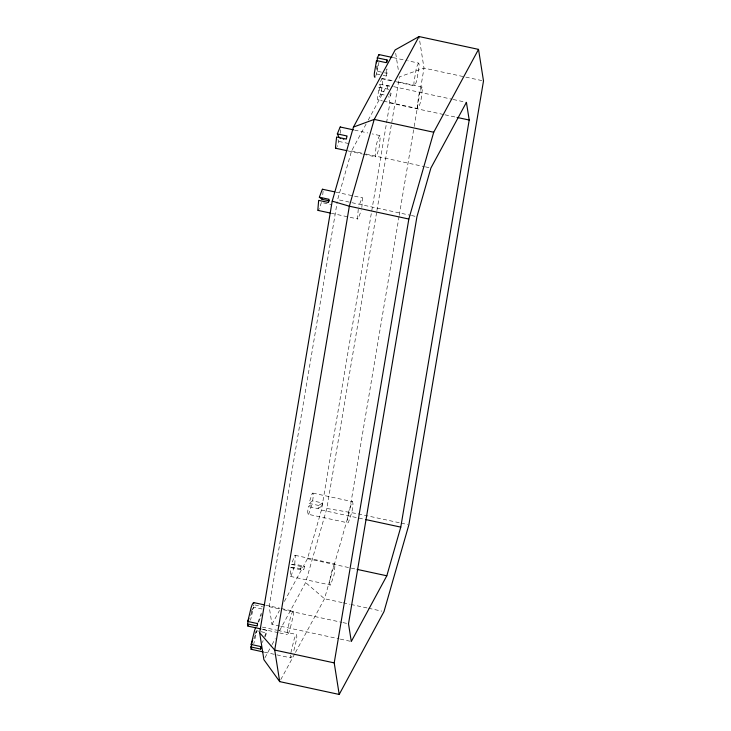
<?xml version="1.0" encoding="UTF-8"?>
<svg xmlns="http://www.w3.org/2000/svg" width="731" height="731" viewBox="0 0 731 731"><rect width="100%" height="100%" fill="white"/><g stroke="black" fill="none" stroke-linecap="round" stroke-linejoin="round"><path stroke-width="0.55" stroke-dasharray="3.65 2.74" d="M375.798 75.741L376.438 73.941L376.492 66.146M381.472 72.141L377.214 71.218L377.251 65.653M383.135 75.384L386.178 76.042L386.224 69.363M386.178 76.042A8.58 0.996 -77.8 0 0 386.955 73.319L386.982 68.869M323.093 191.202L322.581 196.602M340.737 129.698L340.354 133.691M378.96 62.272L377.214 71.218M262.091 609.014L253.566 607.169L250.541 620.162M258.673 631.191L256.846 630.798L253.785 643.719M290.892 652.701L294.109 639.442A17.27 1.992 -77.8 0 1 295.205 636.473L296.512 634.481L296.823 636.619A8.58 0.996 -77.8 0 1 296.466 639.662L293.542 651.97M279.681 626.038L271.969 624.375L269.182 606.684L337.238 201.847M284.35 601.485L307.495 558.685L321.439 510.019L389.888 102.934L388.837 96.3M279.607 630.634L305.613 582.552L326.848 508.465L376.739 211.743M376.922 210.619L399.409 76.865L424.007 68.111L482.405 80.702M399.071 216.44L349.381 511.965L324.5 598.762L295.351 652.673M399.263 215.316L413.993 127.669M414.185 126.545L424.007 68.111L419.027 36.55M308.107 514.268A17.224 1.992 -77.8 0 0 308.921 513.573L312.046 504.015L308.327 506.528L307.678 511.974L308.107 514.268L347.819 522.839A17.27 1.992 -77.8 0 0 348.431 522.354L351.629 512.906A8.58 0.996 -77.8 0 0 352.406 509.078L352.991 503.906L352.589 501.676A17.27 1.992 -77.8 0 0 351.903 502.133L348.705 511.581A8.58 0.996 -77.8 0 0 347.938 515.41L347.344 520.582L347.746 522.811M312.676 500.872L313.325 495.408L312.895 493.105A17.224 1.992 -77.8 0 0 312.091 493.809L308.957 503.385L321.786 506.117A8.58 0.996 -77.8 0 0 322.417 502.974L312.676 500.872L308.957 503.385M294.1 567.329L290.847 567.594L290.335 576.32A17.224 1.992 -77.8 0 0 291.048 576.083L294.1 567.329L303.84 569.431A8.58 0.996 -77.8 0 0 304.507 566.278L294.767 564.177L291.514 564.442L294.566 555.67A17.224 1.992 -77.8 0 1 295.278 555.432L294.767 564.177M358.245 209.276L357.486 218.56A17.27 1.992 -77.8 0 0 357.989 218.944L360.977 211.36A8.58 0.996 -77.8 0 0 361.205 210.4M361.827 207.522L362.585 198.238A17.27 1.992 -77.8 0 0 362.083 197.854L359.095 205.438A8.58 0.996 -77.8 0 0 358.866 206.398M388.755 89.346L379.014 87.245L377.561 98.228A17.224 1.992 -77.8 0 0 377.854 99.845L382.487 100.951M381.363 91.174L382.816 80.209A17.224 1.992 -77.8 0 0 382.523 78.592L381.372 79.551L379.764 84.202L381.363 91.174L386.845 92.353M321.393 202.45L319.246 209.093M337.932 139.648L338.818 141.412L337.165 146.556M379.014 87.245L380.623 94.217L378.091 100.001M366.103 124.06L351.574 150.933L337.621 199.6L350.843 202.45M251.199 612.057L253.849 604.729M250.55 615.548L253.566 607.169M257.924 622.538L261.323 613.108M258.783 621.834L261.424 614.506M254.909 634.362L256.398 630.323M253.858 638.885L256.846 630.798M262.411 642.531L263.151 640.511M264.649 636.463L266.888 630.396L262.557 629.464M265.097 636.939L266.587 632.9A8.58 0.996 -77.8 0 0 266.888 630.396M368.25 120.076L387.092 85.235L392.602 86.422M271.969 624.375L279.507 610.44M264.988 657.681L271.484 645.665M272.033 644.66L275.276 638.647M280.777 679.62L294.812 653.669M322.417 502.974L318.698 505.487A8.58 0.996 -77.8 0 0 318.067 508.63L308.327 506.528M318.067 508.63L321.786 506.117M418.561 63.131L417.035 66.165A8.58 0.996 -77.8 0 0 416.094 69.482L413.993 82.201A17.27 1.992 -77.8 0 0 413.984 84.659L414.495 85.801L416.021 82.767A8.58 0.996 -77.8 0 0 416.962 79.451L419.064 66.731A17.27 1.992 -77.8 0 0 419.073 64.273L418.717 63.14L407.624 60.737M293.168 611.098L291.824 613.291A17.27 1.992 -77.8 0 0 290.71 616.37L287.521 629.711A8.58 0.996 -77.8 0 0 287.182 632.69L287.539 634.645L288.882 632.452A17.27 1.992 -77.8 0 0 289.988 629.373L293.186 616.032A8.58 0.996 -77.8 0 0 293.524 613.053L293.305 611.143L281.124 608.494M264.394 652.171L290.837 657.873L292.144 655.89A17.27 1.992 -77.8 0 0 292.409 655.241M379.919 135.564L378.658 137.273L377.077 142.125A8.58 0.996 -77.8 0 0 376.191 145.917L375.14 156.05A17.27 1.992 -77.8 0 0 375.551 156.863L376.812 155.155L378.393 150.303A8.58 0.996 -77.8 0 0 379.279 146.52L380.321 136.377A17.27 1.992 -77.8 0 0 379.919 135.564L372.207 133.901M291.514 564.442L301.254 566.543L304.507 566.278M290.847 567.594L300.587 569.696L303.84 569.431M422.034 87.007L419.512 92.453A8.58 0.996 -77.8 0 0 418.598 96.163L417.246 107.155A17.27 1.992 -77.8 0 0 417.538 108.435L418.653 107.466L420.197 103.089A8.58 0.996 -77.8 0 0 421.102 99.379L422.463 88.396A17.27 1.992 -77.8 0 0 422.162 87.108L396.622 81.525M326.848 508.465L357.094 513.628M393.296 57.648L406.518 60.499M384.515 72.789L386.955 73.319M376.438 73.941L380.093 74.726M382.295 78.436L395.59 81.305M381.335 78.683L392.364 81.059M396.778 82.009L414.413 85.81M393.698 86.66L452.096 99.261M453.202 99.498L466.415 102.349M379.764 84.202L389.504 86.304A8.58 0.996 -77.8 0 0 388.938 88.561M389.888 93.011L391.103 93.276A8.58 0.996 -77.8 0 1 390.363 96.318L388.536 95.916M380.623 94.217L385.493 95.268M383.592 101.189L417.739 108.553M389.888 102.934L443.872 114.575M444.978 114.813L455.989 117.188M354.572 130.1L367.794 132.951M338.818 141.412L348.559 143.514M351.574 150.933L364.787 153.784M365.893 154.022L424.291 166.613M425.387 166.851L430.897 168.039M347.983 150.915L362.32 154.013M363.417 154.25L375.551 156.863M335.803 192.116L362.238 197.818M351.94 202.688L410.338 215.279M411.434 215.517L416.944 216.705M323.559 202.916L331.134 204.552M331.381 213.278L357.834 218.98M312.895 493.105L352.516 501.649M358.199 513.866L400.067 522.893M401.164 523.131L407.779 524.556M321.439 510.019L364.413 519.284M295.169 555.332L334.844 563.893M307.495 558.685L355.97 569.138M290.435 576.403L330.238 584.992M342.126 602.563L324.5 598.762L305.613 582.552M343.232 602.801L349.838 604.226M350.944 604.464L367.474 608.028M368.57 608.265L381.792 611.125M265.7 605.167L280.019 608.256M269.182 606.684L279.096 608.822M283.5 609.773L341.898 622.364M342.994 622.602L348.504 623.79M254.927 604.966L262.502 606.593M280.786 626.275L339.184 638.867M340.28 639.104L350.195 641.251M262.374 627.116L276.693 630.204M277.789 630.442L296.512 634.481M262.118 629.172L278.648 632.735M279.745 632.973L287.457 634.636M261.104 631.721L266.587 632.9M290.837 657.873L290.527 655.744A8.58 0.996 -77.8 0 1 290.582 655.077M389.897 94.326L390.363 96.318M395.69 53.299L398.349 70.13M387.092 85.235L387.96 90.772M300.587 569.696A8.58 0.996 -77.8 0 1 301.254 566.543M329.727 581.995L329.973 584.837A17.27 1.992 -77.8 0 0 330.576 584.791L333.683 576.22A8.58 0.996 -77.8 0 0 334.496 572.373L334.962 564.021A17.27 1.992 -77.8 0 0 334.369 564.067L331.262 572.638A8.58 0.996 -77.8 0 0 330.449 576.485L329.727 581.995"/><path stroke-width="1.1" d="M376.511 62.811L376.52 60.582L386.26 62.683A8.58 0.996 -77.8 0 1 387.037 59.96L377.297 57.859L379.005 54.569L392.2 57.411M377.269 61.203L377.297 57.859M387.019 62.19L387.037 59.96M248.659 620.783C247.763 620.756 246.594 627.975 248.577 625.261M251.994 643.938L250.879 646.962L251.044 649.247L263.288 651.933M247.526 623.918L257.266 626.019A8.58 0.996 -77.8 0 1 257.55 623.58L247.809 621.478L251.108 607.625A17.224 1.992 -77.8 0 1 252.341 604.299L253.52 602.545L264.604 604.93M250.879 646.962L260.62 649.064A8.58 0.996 -77.8 0 1 260.912 646.579L251.172 644.477L254.507 630.707A17.224 1.992 -77.8 0 1 255.722 627.509M259.651 632.744L332.212 201.153L353.457 127.066L395.16 49.927L419.027 36.55L478.522 49.379L483.502 80.94L408.876 524.794L383.994 611.6L339.202 694.45L279.699 681.621L263.9 659.691L259.651 632.744L274.719 650.06L279.699 681.621M339.202 694.45L334.213 662.889L408.839 219.035L433.721 132.238L478.522 49.379M400.771 527.124L469.211 120.039L466.415 102.349L430.897 168.039L416.944 216.705L348.504 623.79L351.3 641.489L386.818 575.79L400.771 527.124L365.518 519.522M329.398 200.888L322.097 199.307L322.27 198.412M376.52 60.582L374.373 73.082A17.224 1.992 -77.8 0 0 374.309 76.006L374.601 77.175L375.204 76.91M322.097 199.307L319.356 197.215L322.298 189.375A17.224 1.992 -77.8 0 1 322.91 189.631M339.102 137.419L337.329 133.892L340.143 127.02A17.224 1.992 -77.8 0 1 340.582 127.459M247.809 621.478L248.942 618.344M251.172 644.477L252.67 640.429M260.62 649.064L261.36 647.045M419.027 36.55L374.226 119.4L349.345 206.206L274.719 650.06L334.213 662.889M251.857 648.616L251.162 649.32M318.625 210.135L318.442 210.309A17.224 1.992 -77.8 0 1 317.839 210.062L318.652 200.358L328.393 202.46A8.58 0.996 -77.8 0 1 329.096 199.316L319.356 197.215M336.324 148.073L335.995 148.302A17.224 1.992 -77.8 0 1 335.492 147.571L336.598 136.999L346.339 139.1A8.58 0.996 -77.8 0 1 347.07 135.993L337.329 133.892M353.457 127.066L374.226 119.4L433.721 132.238M457.094 117.426L469.211 120.039M340.253 127.011L353.475 129.862M340.153 138.433L340.756 138.561M343.195 139.091L343.798 139.219M335.858 148.302L346.878 150.677M322.581 189.265L334.697 191.878M408.839 219.035L349.345 206.206L332.212 201.153M318.149 210.427L330.275 213.041M357.075 569.376L386.818 575.79M247.8 626.083L261.022 628.934M253.52 602.545L253.858 603.294M379.005 54.569L379.316 55.072"/></g></svg>
